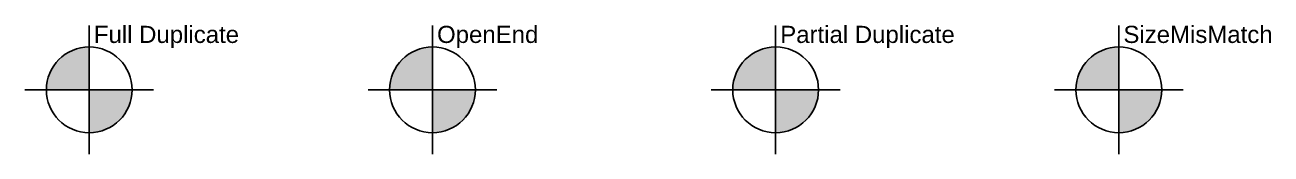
# Model space of a CAD drawing. Header units: inches. Extents: x -39 to 71, y -6 to 70.
# Drawn here: x 42.35 to 71.4, y 54.85 to 57.86 of the extents above; entities that cross this region are included whole.
import ezdxf

# ---------------------------------------------------------------- set-up
doc = ezdxf.new("R2010")
doc.units = ezdxf.units.IN
doc.header["$LTSCALE"] = 0.25
doc.header["$MEASUREMENT"] = 0
for name, color, linetype in [('MAP_FDuplicate', 5, 'Continuous'), ('MAP_OpenEnd', 3, 'Continuous'), ('MAP_PDuplicate', 6, 'Continuous'), ('MAP_SizeMisMatch', 192, 'Continuous')]:
    doc.layers.add(name, color=color, linetype=linetype)
doc.styles.add('Level Block', font='arial.ttf', dxfattribs={"height": 1})

# ---------------------------------------------------------------- blocks, each defined once
blk = doc.blocks.new('MAP_FDuplicate')
at = {"layer": 'MAP_FDuplicate'}
h = blk.add_hatch(color=256, dxfattribs=at)
h.paths.add_polyline_path([(0, 1, 0.414214), (-1, 0), (0, 0)])
h.paths.add_polyline_path([(1, 0), (0, 0), (0, -1, 0.414214)])
for p, q in [((0, -1.5), (0, 1.5)), ((1.5, 0), (-1.5, 0))]:
    blk.add_line(p, q, dxfattribs=at)
blk.add_circle((0, 0), 1, dxfattribs=at)
at = {"layer": 'MAP_FDuplicate', "insert": (0.107, 1.494), "char_height": 0.4, "width": 3.66207, "attachment_point": 1, "style": 'Level Block'}
blk.add_mtext('Full Duplicate', dxfattribs=at)
blk = doc.blocks.new('MAP_OpenEnd')
at = {"layer": 'MAP_OpenEnd'}
h = blk.add_hatch(color=256, dxfattribs=at)
h.paths.add_polyline_path([(0, 1, 0.414214), (-1, 0), (0, 0)])
h.paths.add_polyline_path([(1, 0), (0, 0), (0, -1, 0.414214)])
for p, q in [((0, -1.5), (0, 1.5)), ((1.5, 0), (-1.5, 0))]:
    blk.add_line(p, q, dxfattribs=at)
blk.add_circle((0, 0), 1, dxfattribs=at)
at = {"layer": 'MAP_OpenEnd', "insert": (0.107, 1.494), "char_height": 0.4, "width": 2.45082, "attachment_point": 1, "style": 'Level Block'}
blk.add_mtext('OpenEnd', dxfattribs=at)
blk = doc.blocks.new('MAP_PDuplicate')
at = {"layer": 'MAP_PDuplicate'}
h = blk.add_hatch(color=256, dxfattribs=at)
h.paths.add_polyline_path([(0, 1, 0.414214), (-1, 0), (0, 0)])
h.paths.add_polyline_path([(1, 0), (0, 0), (0, -1, 0.414214)])
for p, q in [((0, -1.5), (0, 1.5)), ((1.5, 0), (-1.5, 0))]:
    blk.add_line(p, q, dxfattribs=at)
blk.add_circle((0, 0), 1, dxfattribs=at)
at = {"layer": 'MAP_PDuplicate', "insert": (0.107, 1.494), "char_height": 0.4, "width": 4.45788, "attachment_point": 1, "style": 'Level Block'}
blk.add_mtext('Partial Duplicate', dxfattribs=at)
blk = doc.blocks.new('MAP_SizeMisMatch')
at = {"layer": 'MAP_SizeMisMatch'}
h = blk.add_hatch(color=256, dxfattribs=at)
h.paths.add_polyline_path([(0, 1, 0.414214), (-1, 0), (0, 0)])
h.paths.add_polyline_path([(1, 0), (0, 0), (0, -1, 0.414214)])
for p, q in [((0, -1.5), (0, 1.5)), ((1.5, 0), (-1.5, 0))]:
    blk.add_line(p, q, dxfattribs=at)
blk.add_circle((0, 0), 1, dxfattribs=at)
at = {"layer": 'MAP_SizeMisMatch', "insert": (0.107, 1.494), "char_height": 0.4, "width": 2.45082, "attachment_point": 1, "style": 'Level Block'}
blk.add_mtext('SizeMisMatch', dxfattribs=at)

msp = doc.modelspace()

# ---------------------------------------------------------------- block references
for name, p in [('MAP_FDuplicate', (43.848, 56.3488)), ('MAP_OpenEnd', (51.848, 56.3488)), ('MAP_PDuplicate', (59.848, 56.3488)), ('MAP_SizeMisMatch', (67.848, 56.3488))]:
    msp.add_blockref(name, p)

doc.saveas('drawing.dxf')
